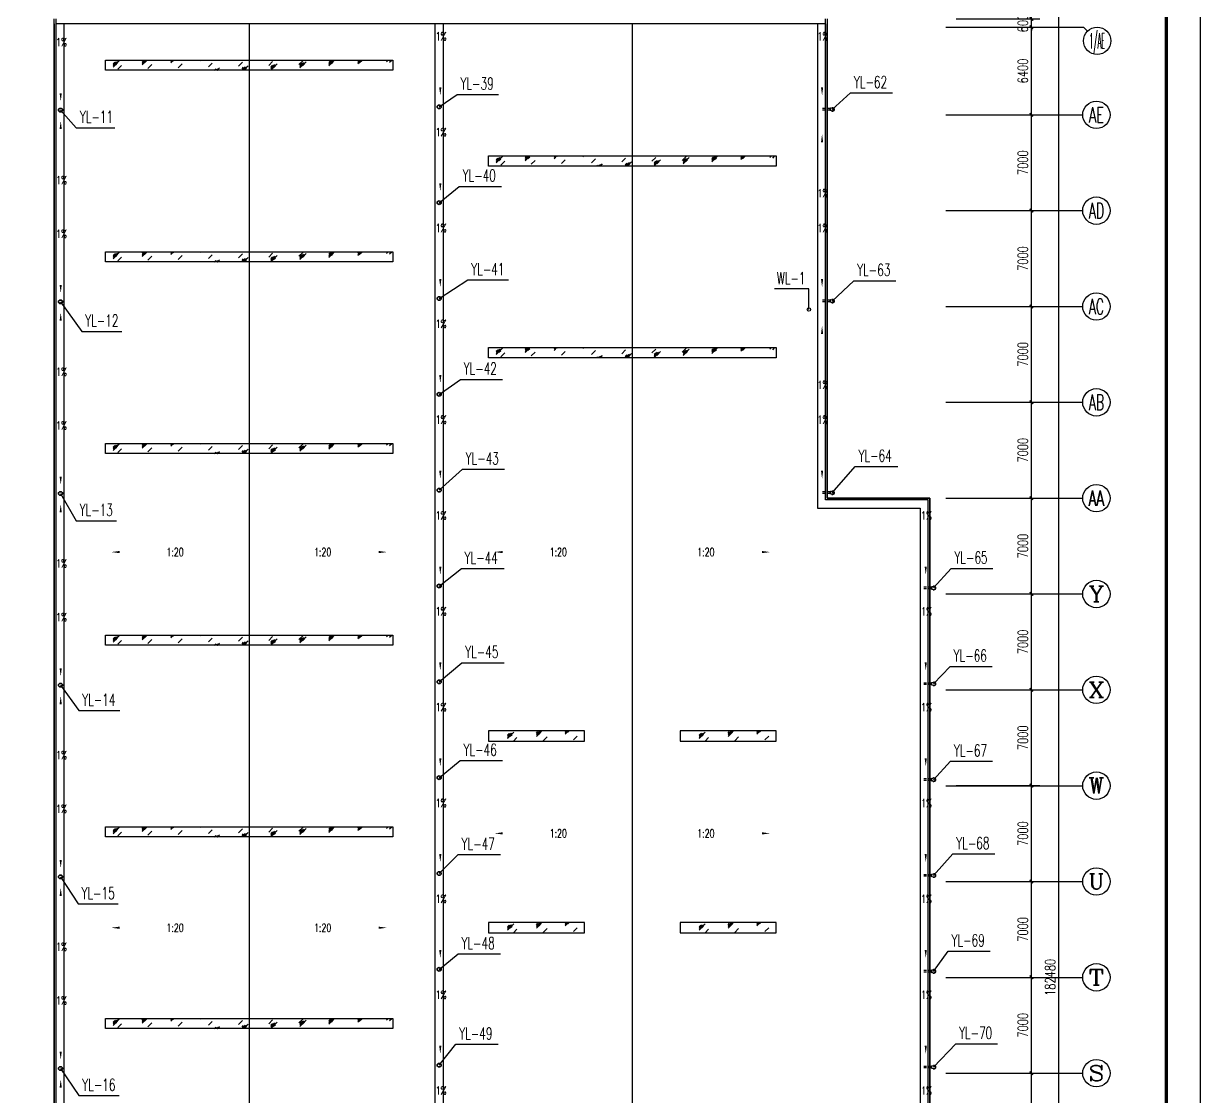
# Model space of a CAD drawing. Extents: x -4407041 to 173436, y -470270 to -29437.
# Drawn here: x 87439 to 173436, y -158066 to -79700 of the extents above; entities that cross this region are included whole.
import ezdxf
from ezdxf.enums import TextEntityAlignment as Align

# ---------------------------------------------------------------- set-up
doc = ezdxf.new("R2010")
doc.units = 0
doc.header["$LTSCALE"] = 1000
doc.header["$MEASUREMENT"] = 0
doc.linetypes.add('DASH', pattern=[0.35, 0.25, -0.1])
for name, color, linetype in [('AXIS', 3, 'Continuous'), ('AXIS_TEXT', 7, 'Continuous'), ('DIM_SYMB', 3, 'Continuous'), ('DIM_污水', 3, 'Continuous'), ('DIM_雨水', 3, 'Continuous'), ('PUB_TITLE', 4, 'Continuous'), ('VPIPE-污水', 2, 'Continuous'), ('VPIPE-雨水', 4, 'Continuous'), ('雨水', 4, 'Continuous')]:
    doc.layers.add(name, color=color, linetype=linetype)
doc.styles.add('_TCH_AXIS', font='COMPLEX', dxfattribs={"bigfont": 'GBCBIG'})
doc.styles.add('_TCH_DIM', font='SIMPLEX', dxfattribs={"bigfont": 'GBCBIG'})
doc.styles.add('_TCH_DIM_T3', font='SIMPLEX', dxfattribs={"width": 0.705882, "bigfont": 'GBCBIG'})
doc.styles.add('_TWT_SERIAL', font='COMPLEX', dxfattribs={"width": 0.8, "height": 3.5, "bigfont": 'HZTXT'})
doc.styles.add('COMPLEX', font='COMPLEX')
doc.dimstyles.new('_TCH_ARCH&&250', dxfattribs={"dimtxt": 743.75, "dimasz": 250, "dimexe": 625, "dimexo": 750, "dimgap": 250, "dimtad": 1, "dimdec": 0, "dimzin": 0, "dimdsep": 46, "dimtxsty": '_TCH_DIM_T3', "dimblk": 'ARCHTICK', "dimcen": 0.09, "dimclrt": 7, "dimazin": 2, "dimtfac": 1, "dimtdec": 0, "dimtix": 1, "dimtmove": 2, "dimatfit": 3, "dimfxl": 0, "dimtolj": 1, "dimtzin": 0, "dimarcsym": 0})

# ---------------------------------------------------------------- blocks, each defined once
blk = doc.blocks.new('_ArchTick')
at = {"color": 0, "linetype": 'ByBlock', "const_width": 0.4}
blk.add_lwpolyline([(-0.5, -0.5), (0.5, 0.5)], dxfattribs=at)
blk = doc.blocks.new('*D134')
at = {"layer": 'AXIS', "color": 0, "lineweight": -2}
for p, q in [((155581, -156366), (161706, -156366)), ((161081, -163366), (161081, -156366)), ((155581, -163366), (161706, -163366))]:
    blk.add_line(p, q, dxfattribs=at)
at = {"layer": 'Defpoints', "color": 0}
for p in [(154831, -156366), (161081, -156366), (154831, -163366)]:
    blk.add_point(p, dxfattribs=at)
at = {"layer": 'AXIS', "color": 0, "lineweight": -2, "xscale": 250, "yscale": 250, "zscale": 250}
for p, rotation in [((161081, -156366), 90), ((161081, -163366), 270)]:
    blk.add_blockref('_ArchTick', p, dxfattribs=dict(at, rotation=rotation))
at = {"layer": 'AXIS', "color": 7, "insert": (160459, -159866), "char_height": 743.8, "attachment_point": 5, "rotation": 90, "style": '_TCH_DIM_T3'}
blk.add_mtext('\\A1;7000', dxfattribs=at)
blk = doc.blocks.new('*D135')
at = {"layer": 'AXIS', "color": 0, "lineweight": -2}
for p, q in [((155581, -149366), (161706, -149366)), ((161081, -156366), (161081, -149366)), ((155581, -156366), (161706, -156366))]:
    blk.add_line(p, q, dxfattribs=at)
at = {"layer": 'Defpoints', "color": 0}
for p in [(154831, -149366), (161081, -149366), (154831, -156366)]:
    blk.add_point(p, dxfattribs=at)
at = {"layer": 'AXIS', "color": 0, "lineweight": -2, "xscale": 250, "yscale": 250, "zscale": 250}
for p, rotation in [((161081, -149366), 90), ((161081, -156366), 270)]:
    blk.add_blockref('_ArchTick', p, dxfattribs=dict(at, rotation=rotation))
at = {"layer": 'AXIS', "color": 7, "insert": (160459, -152866), "char_height": 743.8, "attachment_point": 5, "rotation": 90, "style": '_TCH_DIM_T3'}
blk.add_mtext('\\A1;7000', dxfattribs=at)
blk = doc.blocks.new('*D136')
at = {"layer": 'AXIS', "color": 0, "lineweight": -2}
for p, q in [((155581, -142366), (161706, -142366)), ((161081, -149366), (161081, -142366)), ((155581, -149366), (161706, -149366))]:
    blk.add_line(p, q, dxfattribs=at)
at = {"layer": 'Defpoints', "color": 0}
for p in [(154831, -142366), (161081, -142366), (154831, -149366)]:
    blk.add_point(p, dxfattribs=at)
at = {"layer": 'AXIS', "color": 0, "lineweight": -2, "xscale": 250, "yscale": 250, "zscale": 250}
for p, rotation in [((161081, -142366), 90), ((161081, -149366), 270)]:
    blk.add_blockref('_ArchTick', p, dxfattribs=dict(at, rotation=rotation))
at = {"layer": 'AXIS', "color": 7, "insert": (160459, -145866), "char_height": 743.8, "attachment_point": 5, "rotation": 90, "style": '_TCH_DIM_T3'}
blk.add_mtext('\\A1;7000', dxfattribs=at)
blk = doc.blocks.new('*D137')
at = {"layer": 'AXIS', "color": 0, "lineweight": -2}
for p, q in [((155581, -135366), (161706, -135366)), ((161081, -142366), (161081, -135366)), ((155581, -142366), (161706, -142366))]:
    blk.add_line(p, q, dxfattribs=at)
at = {"layer": 'Defpoints', "color": 0}
for p in [(154831, -135366), (161081, -135366), (154831, -142366)]:
    blk.add_point(p, dxfattribs=at)
at = {"layer": 'AXIS', "color": 0, "lineweight": -2, "xscale": 250, "yscale": 250, "zscale": 250}
for p, rotation in [((161081, -135366), 90), ((161081, -142366), 270)]:
    blk.add_blockref('_ArchTick', p, dxfattribs=dict(at, rotation=rotation))
at = {"layer": 'AXIS', "color": 7, "insert": (160459, -138866), "char_height": 743.8, "attachment_point": 5, "rotation": 90, "style": '_TCH_DIM_T3'}
blk.add_mtext('\\A1;7000', dxfattribs=at)
blk = doc.blocks.new('*D138')
at = {"layer": 'AXIS', "color": 0, "lineweight": -2}
for p, q in [((155581, -128366), (161706, -128366)), ((161081, -135366), (161081, -128366)), ((155581, -135366), (161706, -135366))]:
    blk.add_line(p, q, dxfattribs=at)
at = {"layer": 'Defpoints', "color": 0}
for p in [(154831, -128366), (161081, -128366), (154831, -135366)]:
    blk.add_point(p, dxfattribs=at)
at = {"layer": 'AXIS', "color": 0, "lineweight": -2, "xscale": 250, "yscale": 250, "zscale": 250}
for p, rotation in [((161081, -128366), 90), ((161081, -135366), 270)]:
    blk.add_blockref('_ArchTick', p, dxfattribs=dict(at, rotation=rotation))
at = {"layer": 'AXIS', "color": 7, "insert": (160459, -131866), "char_height": 743.8, "attachment_point": 5, "rotation": 90, "style": '_TCH_DIM_T3'}
blk.add_mtext('\\A1;7000', dxfattribs=at)
blk = doc.blocks.new('*D139')
at = {"layer": 'AXIS', "color": 0, "lineweight": -2}
for p, q in [((155581, -121366), (161706, -121366)), ((161081, -128366), (161081, -121366)), ((155581, -128366), (161706, -128366))]:
    blk.add_line(p, q, dxfattribs=at)
at = {"layer": 'Defpoints', "color": 0}
for p in [(154831, -121366), (161081, -121366), (154831, -128366)]:
    blk.add_point(p, dxfattribs=at)
at = {"layer": 'AXIS', "color": 0, "lineweight": -2, "xscale": 250, "yscale": 250, "zscale": 250}
for p, rotation in [((161081, -121366), 90), ((161081, -128366), 270)]:
    blk.add_blockref('_ArchTick', p, dxfattribs=dict(at, rotation=rotation))
at = {"layer": 'AXIS', "color": 7, "insert": (160459, -124866), "char_height": 743.8, "attachment_point": 5, "rotation": 90, "style": '_TCH_DIM_T3'}
blk.add_mtext('\\A1;7000', dxfattribs=at)
blk = doc.blocks.new('*D140')
at = {"layer": 'AXIS', "color": 0, "lineweight": -2}
for p, q in [((155581, -114366), (161706, -114366)), ((161081, -121366), (161081, -114366)), ((155581, -121366), (161706, -121366))]:
    blk.add_line(p, q, dxfattribs=at)
at = {"layer": 'Defpoints', "color": 0}
for p in [(154831, -114366), (161081, -114366), (154831, -121366)]:
    blk.add_point(p, dxfattribs=at)
at = {"layer": 'AXIS', "color": 0, "lineweight": -2, "xscale": 250, "yscale": 250, "zscale": 250}
for p, rotation in [((161081, -114366), 90), ((161081, -121366), 270)]:
    blk.add_blockref('_ArchTick', p, dxfattribs=dict(at, rotation=rotation))
at = {"layer": 'AXIS', "color": 7, "insert": (160459, -117866), "char_height": 743.8, "attachment_point": 5, "rotation": 90, "style": '_TCH_DIM_T3'}
blk.add_mtext('\\A1;7000', dxfattribs=at)
blk = doc.blocks.new('*D141')
at = {"layer": 'AXIS', "color": 0, "lineweight": -2}
for p, q in [((155581, -107366), (161706, -107366)), ((161081, -114366), (161081, -107366)), ((155581, -114366), (161706, -114366))]:
    blk.add_line(p, q, dxfattribs=at)
at = {"layer": 'Defpoints', "color": 0}
for p in [(154831, -107366), (161081, -107366), (154831, -114366)]:
    blk.add_point(p, dxfattribs=at)
at = {"layer": 'AXIS', "color": 0, "lineweight": -2, "xscale": 250, "yscale": 250, "zscale": 250}
for p, rotation in [((161081, -107366), 90), ((161081, -114366), 270)]:
    blk.add_blockref('_ArchTick', p, dxfattribs=dict(at, rotation=rotation))
at = {"layer": 'AXIS', "color": 7, "insert": (160459, -110866), "char_height": 743.8, "attachment_point": 5, "rotation": 90, "style": '_TCH_DIM_T3'}
blk.add_mtext('\\A1;7000', dxfattribs=at)
blk = doc.blocks.new('*D142')
at = {"layer": 'AXIS', "color": 0, "lineweight": -2}
for p, q in [((155581, -100366), (161706, -100366)), ((161081, -107366), (161081, -100366)), ((155581, -107366), (161706, -107366))]:
    blk.add_line(p, q, dxfattribs=at)
at = {"layer": 'Defpoints', "color": 0}
for p in [(154831, -100366), (161081, -100366), (154831, -107366)]:
    blk.add_point(p, dxfattribs=at)
at = {"layer": 'AXIS', "color": 0, "lineweight": -2, "xscale": 250, "yscale": 250, "zscale": 250}
for p, rotation in [((161081, -100366), 90), ((161081, -107366), 270)]:
    blk.add_blockref('_ArchTick', p, dxfattribs=dict(at, rotation=rotation))
at = {"layer": 'AXIS', "color": 7, "insert": (160459, -103866), "char_height": 743.8, "attachment_point": 5, "rotation": 90, "style": '_TCH_DIM_T3'}
blk.add_mtext('\\A1;7000', dxfattribs=at)
blk = doc.blocks.new('*D143')
at = {"layer": 'AXIS', "color": 0, "lineweight": -2}
for p, q in [((155581, -93366), (161706, -93366)), ((161081, -100366), (161081, -93366)), ((155581, -100366), (161706, -100366))]:
    blk.add_line(p, q, dxfattribs=at)
at = {"layer": 'Defpoints', "color": 0}
for p in [(154831, -93366), (161081, -93366), (154831, -100366)]:
    blk.add_point(p, dxfattribs=at)
at = {"layer": 'AXIS', "color": 0, "lineweight": -2, "xscale": 250, "yscale": 250, "zscale": 250}
for p, rotation in [((161081, -93366), 90), ((161081, -100366), 270)]:
    blk.add_blockref('_ArchTick', p, dxfattribs=dict(at, rotation=rotation))
at = {"layer": 'AXIS', "color": 7, "insert": (160459, -96866), "char_height": 743.8, "attachment_point": 5, "rotation": 90, "style": '_TCH_DIM_T3'}
blk.add_mtext('\\A1;7000', dxfattribs=at)
blk = doc.blocks.new('*D144')
at = {"layer": 'AXIS', "color": 0, "lineweight": -2}
for p, q in [((155581, -86366), (161706, -86366)), ((161081, -93366), (161081, -86366)), ((155581, -93366), (161706, -93366))]:
    blk.add_line(p, q, dxfattribs=at)
at = {"layer": 'Defpoints', "color": 0}
for p in [(154831, -86366), (161081, -86366), (154831, -93366)]:
    blk.add_point(p, dxfattribs=at)
at = {"layer": 'AXIS', "color": 0, "lineweight": -2, "xscale": 250, "yscale": 250, "zscale": 250}
for p, rotation in [((161081, -86366), 90), ((161081, -93366), 270)]:
    blk.add_blockref('_ArchTick', p, dxfattribs=dict(at, rotation=rotation))
at = {"layer": 'AXIS', "color": 7, "insert": (160459, -89866), "char_height": 743.8, "attachment_point": 5, "rotation": 90, "style": '_TCH_DIM_T3'}
blk.add_mtext('\\A1;7000', dxfattribs=at)
blk = doc.blocks.new('*D145')
at = {"layer": 'AXIS', "color": 0, "lineweight": -2}
for p, q in [((155581, -79966), (161706, -79966)), ((161081, -86366), (161081, -79966)), ((155581, -86366), (161706, -86366))]:
    blk.add_line(p, q, dxfattribs=at)
at = {"layer": 'Defpoints', "color": 0}
for p in [(154831, -79966), (161081, -79966), (154831, -86366)]:
    blk.add_point(p, dxfattribs=at)
at = {"layer": 'AXIS', "color": 0, "lineweight": -2, "xscale": 250, "yscale": 250, "zscale": 250}
for p, rotation in [((161081, -79966), 90), ((161081, -86366), 270)]:
    blk.add_blockref('_ArchTick', p, dxfattribs=dict(at, rotation=rotation))
at = {"layer": 'AXIS', "color": 7, "insert": (160459, -83166), "char_height": 743.8, "attachment_point": 5, "rotation": 90, "style": '_TCH_DIM_T3'}
blk.add_mtext('\\A1;6400', dxfattribs=at)
blk = doc.blocks.new('*D146')
at = {"layer": 'AXIS', "color": 0, "lineweight": -2}
for p, q in [((161081, -79366), (161081, -79116)), ((155581, -79366), (161706, -79366)), ((155581, -79966), (161706, -79966)), ((161081, -79966), (161081, -79366)), ((161081, -79966), (161081, -80216))]:
    blk.add_line(p, q, dxfattribs=at)
at = {"layer": 'Defpoints', "color": 0}
for p in [(154831, -79366), (154831, -79966), (161081, -79366)]:
    blk.add_point(p, dxfattribs=at)
at = {"layer": 'AXIS', "color": 0, "lineweight": -2, "xscale": 250, "yscale": 250, "zscale": 250}
for p, rotation in [((161081, -79366), 270), ((161081, -79966), 90)]:
    blk.add_blockref('_ArchTick', p, dxfattribs=dict(at, rotation=rotation))
at = {"layer": 'AXIS', "color": 7, "insert": (160459, -79666), "char_height": 743.8, "attachment_point": 5, "rotation": 90, "style": '_TCH_DIM_T3'}
blk.add_mtext('\\A1;600', dxfattribs=at)
blk = doc.blocks.new('*D151')
at = {"layer": 'AXIS', "color": 0, "lineweight": -2}
for p, q in [((155581, -58126), (163706, -58126)), ((163081, -240606), (163081, -58126)), ((155581, -240606), (163706, -240606))]:
    blk.add_line(p, q, dxfattribs=at)
at = {"layer": 'Defpoints', "color": 0}
for p in [(154831, -58126), (163081, -58126), (154831, -240606)]:
    blk.add_point(p, dxfattribs=at)
at = {"layer": 'AXIS', "color": 0, "lineweight": -2, "xscale": 250, "yscale": 250, "zscale": 250}
for p, rotation in [((163081, -58126), 90), ((163081, -240606), 270)]:
    blk.add_blockref('_ArchTick', p, dxfattribs=dict(at, rotation=rotation))
at = {"layer": 'AXIS', "color": 7, "insert": (162459, -149366), "char_height": 743.8, "attachment_point": 5, "rotation": 90, "style": '_TCH_DIM_T3'}
blk.add_mtext('\\A1;182480', dxfattribs=at)
blk = doc.blocks.new('_AXISO')
blk.add_circle((0, 0), 0.5)
at = {"layer": 'AXIS_TEXT', "style": 'COMPLEX', "width": 1.041667}
blk.add_attdef('A', text='', height=0.56, dxfattribs=at).set_placement((-0.25, -0.28), (0.25, -0.28), align=Align.FIT)

msp = doc.modelspace()

# ---------------------------------------------------------------- hatches: boundary and pattern name
h = msp.add_hatch()
h.set_pattern_fill('玻璃1', color=4, scale=200, style=0)
h.set_pattern_definition([(45, (31437, 391570.3), (-979.767, 979.767), [448, -1152]), (45, (31629, 391650.3), (-979.767, 979.767), [192, -1408]), (45, (31437, 391650.3), (-979.767, 979.767), [320, -1280]), (45, (31533, 391570.3), (1074.8023, -1074.8023), [400, -1200]), (45, (31437, 391490.3), (-979.767, 979.767), [640, -960]), (45, (31437, 391730.3), (-979.767, 979.767), [160, -1440])])
h.paths.add_polyline_path([(110923.8, -82366.2), (103923.8, -82366.2), (103923.8, -83106.2), (110923.8, -83106.2)])
h.paths.add_polyline_path([(103923.8, -82366.2), (96923.8, -82366.2), (96923.8, -83106.2), (103923.8, -83106.2)])
h.paths.add_polyline_path([(96923.8, -82366.2), (93423.8, -82366.2), (93423.8, -83106.2), (96923.8, -83106.2)])
h.paths.add_polyline_path([(114423.8, -82366.2), (110923.8, -82366.2), (110923.8, -83106.2), (114423.8, -83106.2)])
h = msp.add_hatch()
h.set_pattern_fill('玻璃1', color=4, scale=200, style=0)
h.set_pattern_definition([(45, (59437, 384570.3), (-979.767, 979.767), [448, -1152]), (45, (59629, 384650.3), (-979.767, 979.767), [192, -1408]), (45, (59437, 384650.3), (-979.767, 979.767), [320, -1280]), (45, (59533, 384570.3), (1074.8023, -1074.8023), [400, -1200]), (45, (59437, 384490.3), (-979.767, 979.767), [640, -960]), (45, (59437, 384730.3), (-979.767, 979.767), [160, -1440])])
h.paths.add_polyline_path([(138923.8, -89366.2), (131923.8, -89366.2), (131923.8, -90106.2), (138923.8, -90106.2)])
h.paths.add_polyline_path([(131923.8, -89366.2), (124923.8, -89366.2), (124923.8, -90106.2), (131923.8, -90106.2)])
h.paths.add_polyline_path([(124923.8, -89366.2), (121423.8, -89366.2), (121423.8, -90106.2), (124923.8, -90106.2)])
h.paths.add_polyline_path([(142423.8, -89366.2), (138923.8, -89366.2), (138923.8, -90106.2), (142423.8, -90106.2)])
h = msp.add_hatch()
h.set_pattern_fill('玻璃1', color=4, scale=200, style=0)
h.set_pattern_definition([(45, (31437, 377570.3), (-979.767, 979.767), [448, -1152]), (45, (31629, 377650.3), (-979.767, 979.767), [192, -1408]), (45, (31437, 377650.3), (-979.767, 979.767), [320, -1280]), (45, (31533, 377570.3), (1074.8023, -1074.8023), [400, -1200]), (45, (31437, 377490.3), (-979.767, 979.767), [640, -960]), (45, (31437, 377730.3), (-979.767, 979.767), [160, -1440])])
h.paths.add_polyline_path([(110923.8, -96366.2), (103923.8, -96366.2), (103923.8, -97106.2), (110923.8, -97106.2)])
h.paths.add_polyline_path([(103923.8, -96366.2), (96923.8, -96366.2), (96923.8, -97106.2), (103923.8, -97106.2)])
h.paths.add_polyline_path([(96923.8, -96366.2), (93423.8, -96366.2), (93423.8, -97106.2), (96923.8, -97106.2)])
h.paths.add_polyline_path([(114423.8, -96366.2), (110923.8, -96366.2), (110923.8, -97106.2), (114423.8, -97106.2)])
h = msp.add_hatch()
h.set_pattern_fill('玻璃1', color=4, scale=200, style=0)
h.set_pattern_definition([(45, (59437, 370570.3), (-979.767, 979.767), [448, -1152]), (45, (59629, 370650.3), (-979.767, 979.767), [192, -1408]), (45, (59437, 370650.3), (-979.767, 979.767), [320, -1280]), (45, (59533, 370570.3), (1074.8023, -1074.8023), [400, -1200]), (45, (59437, 370490.3), (-979.767, 979.767), [640, -960]), (45, (59437, 370730.3), (-979.767, 979.767), [160, -1440])])
h.paths.add_polyline_path([(138923.8, -103366.2), (131923.8, -103366.2), (131923.8, -104106.2), (138923.8, -104106.2)])
h.paths.add_polyline_path([(131923.8, -103366.2), (124923.8, -103366.2), (124923.8, -104106.2), (131923.8, -104106.2)])
h.paths.add_polyline_path([(124923.8, -103366.2), (121423.8, -103366.2), (121423.8, -104106.2), (124923.8, -104106.2)])
h.paths.add_polyline_path([(142423.8, -103366.2), (138923.8, -103366.2), (138923.8, -104106.2), (142423.8, -104106.2)])
h = msp.add_hatch()
h.set_pattern_fill('玻璃1', color=4, scale=200, style=0)
h.set_pattern_definition([(45, (31437, 363570.3), (-979.767, 979.767), [448, -1152]), (45, (31629, 363650.3), (-979.767, 979.767), [192, -1408]), (45, (31437, 363650.3), (-979.767, 979.767), [320, -1280]), (45, (31533, 363570.3), (1074.8023, -1074.8023), [400, -1200]), (45, (31437, 363490.3), (-979.767, 979.767), [640, -960]), (45, (31437, 363730.3), (-979.767, 979.767), [160, -1440])])
h.paths.add_polyline_path([(110923.8, -110366.2), (103923.8, -110366.2), (103923.8, -111106.2), (110923.8, -111106.2)])
h.paths.add_polyline_path([(103923.8, -110366.2), (96923.8, -110366.2), (96923.8, -111106.2), (103923.8, -111106.2)])
h.paths.add_polyline_path([(96923.8, -110366.2), (93423.8, -110366.2), (93423.8, -111106.2), (96923.8, -111106.2)])
h.paths.add_polyline_path([(114423.8, -110366.2), (110923.8, -110366.2), (110923.8, -111106.2), (114423.8, -111106.2)])
h = msp.add_hatch()
h.set_pattern_fill('玻璃1', color=4, scale=200, style=0)
h.set_pattern_definition([(45, (31437, 349570.3), (-979.767, 979.767), [448, -1152]), (45, (31629, 349650.3), (-979.767, 979.767), [192, -1408]), (45, (31437, 349650.3), (-979.767, 979.767), [320, -1280]), (45, (31533, 349570.3), (1074.8023, -1074.8023), [400, -1200]), (45, (31437, 349490.3), (-979.767, 979.767), [640, -960]), (45, (31437, 349730.3), (-979.767, 979.767), [160, -1440])])
h.paths.add_polyline_path([(110923.8, -124366.2), (103923.8, -124366.2), (103923.8, -125106.2), (110923.8, -125106.2)])
h.paths.add_polyline_path([(103923.8, -124366.2), (96923.8, -124366.2), (96923.8, -125106.2), (103923.8, -125106.2)])
h.paths.add_polyline_path([(96923.8, -124366.2), (93423.8, -124366.2), (93423.8, -125106.2), (96923.8, -125106.2)])
h.paths.add_polyline_path([(114423.8, -124366.2), (110923.8, -124366.2), (110923.8, -125106.2), (114423.8, -125106.2)])
h = msp.add_hatch()
h.set_pattern_fill('玻璃1', color=4, scale=200, style=0)
h.set_pattern_definition([(45, (73891.2, 313053.5), (-979.767, 979.767), [448, -1152]), (45, (74083.2, 313133.5), (-979.767, 979.767), [192, -1408]), (45, (73891.2, 313133.5), (-979.767, 979.767), [320, -1280]), (45, (73987.2, 313053.5), (1074.8023, -1074.8023), [400, -1200]), (45, (73891.2, 312973.5), (-979.767, 979.767), [640, -960]), (45, (73891.2, 313213.5), (-979.767, 979.767), [160, -1440])])
h.paths.add_polyline_path([(128423.8, -131366.2), (125378.1, -131366.2), (125378.1, -132106.2), (128423.8, -132106.2)])
h.paths.add_polyline_path([(125378.1, -131366.2), (121423.8, -131366.2), (121423.8, -132106.2), (125378.1, -132106.2)])
h = msp.add_hatch()
h.set_pattern_fill('玻璃1', color=4, scale=200, style=0)
h.set_pattern_definition([(45, (87891.2, 313053.5), (-979.767, 979.767), [448, -1152]), (45, (88083.2, 313133.5), (-979.767, 979.767), [192, -1408]), (45, (87891.2, 313133.5), (-979.767, 979.767), [320, -1280]), (45, (87987.2, 313053.5), (1074.8023, -1074.8023), [400, -1200]), (45, (87891.2, 312973.5), (-979.767, 979.767), [640, -960]), (45, (87891.2, 313213.5), (-979.767, 979.767), [160, -1440])])
h.paths.add_polyline_path([(142423.8, -131366.2), (139378.1, -131366.2), (139378.1, -132106.2), (142423.8, -132106.2)])
h.paths.add_polyline_path([(139378.1, -131366.2), (135423.8, -131366.2), (135423.8, -132106.2), (139378.1, -132106.2)])
h = msp.add_hatch()
h.set_pattern_fill('玻璃1', color=4, scale=200, style=0)
h.set_pattern_definition([(45, (31437, 335570.3), (-979.767, 979.767), [448, -1152]), (45, (31629, 335650.3), (-979.767, 979.767), [192, -1408]), (45, (31437, 335650.3), (-979.767, 979.767), [320, -1280]), (45, (31533, 335570.3), (1074.8023, -1074.8023), [400, -1200]), (45, (31437, 335490.3), (-979.767, 979.767), [640, -960]), (45, (31437, 335730.3), (-979.767, 979.767), [160, -1440])])
h.paths.add_polyline_path([(110923.8, -138366.2), (103923.8, -138366.2), (103923.8, -139106.2), (110923.8, -139106.2)])
h.paths.add_polyline_path([(103923.8, -138366.2), (96923.8, -138366.2), (96923.8, -139106.2), (103923.8, -139106.2)])
h.paths.add_polyline_path([(96923.8, -138366.2), (93423.8, -138366.2), (93423.8, -139106.2), (96923.8, -139106.2)])
h.paths.add_polyline_path([(114423.8, -138366.2), (110923.8, -138366.2), (110923.8, -139106.2), (114423.8, -139106.2)])
h = msp.add_hatch()
h.set_pattern_fill('玻璃1', color=4, scale=200, style=0)
h.set_pattern_definition([(45, (73891.2, 299053.5), (-979.767, 979.767), [448, -1152]), (45, (74083.2, 299133.5), (-979.767, 979.767), [192, -1408]), (45, (73891.2, 299133.5), (-979.767, 979.767), [320, -1280]), (45, (73987.2, 299053.5), (1074.8023, -1074.8023), [400, -1200]), (45, (73891.2, 298973.5), (-979.767, 979.767), [640, -960]), (45, (73891.2, 299213.5), (-979.767, 979.767), [160, -1440])])
h.paths.add_polyline_path([(128423.8, -145366.2), (125378.1, -145366.2), (125378.1, -146106.2), (128423.8, -146106.2)])
h.paths.add_polyline_path([(125378.1, -145366.2), (121423.8, -145366.2), (121423.8, -146106.2), (125378.1, -146106.2)])
h = msp.add_hatch()
h.set_pattern_fill('玻璃1', color=4, scale=200, style=0)
h.set_pattern_definition([(45, (87891.2, 299053.5), (-979.767, 979.767), [448, -1152]), (45, (88083.2, 299133.5), (-979.767, 979.767), [192, -1408]), (45, (87891.2, 299133.5), (-979.767, 979.767), [320, -1280]), (45, (87987.2, 299053.5), (1074.8023, -1074.8023), [400, -1200]), (45, (87891.2, 298973.5), (-979.767, 979.767), [640, -960]), (45, (87891.2, 299213.5), (-979.767, 979.767), [160, -1440])])
h.paths.add_polyline_path([(142423.8, -145366.2), (139378.1, -145366.2), (139378.1, -146106.2), (142423.8, -146106.2)])
h.paths.add_polyline_path([(139378.1, -145366.2), (135423.8, -145366.2), (135423.8, -146106.2), (139378.1, -146106.2)])
h = msp.add_hatch()
h.set_pattern_fill('玻璃1', color=4, scale=200, style=0)
h.set_pattern_definition([(45, (31437, 321570.3), (-979.767, 979.767), [448, -1152]), (45, (31629, 321650.3), (-979.767, 979.767), [192, -1408]), (45, (31437, 321650.3), (-979.767, 979.767), [320, -1280]), (45, (31533, 321570.3), (1074.8023, -1074.8023), [400, -1200]), (45, (31437, 321490.3), (-979.767, 979.767), [640, -960]), (45, (31437, 321730.3), (-979.767, 979.767), [160, -1440])])
h.paths.add_polyline_path([(110923.8, -152366.2), (103923.8, -152366.2), (103923.8, -153106.2), (110923.8, -153106.2)])
h.paths.add_polyline_path([(103923.8, -152366.2), (96923.8, -152366.2), (96923.8, -153106.2), (103923.8, -153106.2)])
h.paths.add_polyline_path([(96923.8, -152366.2), (93423.8, -152366.2), (93423.8, -153106.2), (96923.8, -153106.2)])
h.paths.add_polyline_path([(114423.8, -152366.2), (110923.8, -152366.2), (110923.8, -153106.2), (114423.8, -153106.2)])

# ---------------------------------------------------------------- linework, layer by layer
for p, q in [((146040.5, -79716.2), (89800.5, -79716.2)), ((90403.8, -240486.2), (90403.8, -79716.2)), ((103923.8, -79716.2), (103923.8, -240486.2)), ((117503.8, -79716.2), (117503.8, -240366.2)), ((118103.8, -79716.2), (118103.8, -238366.2)), ((131923.8, -219486.2), (131923.8, -79716.2))]:
    msp.add_line(p, q)
for points in [[(146163.8, -79366.2), (146163.8, -114366.2), (153663.8, -114366.2), (153663.8, -170606.2), (146163.8, -170606.2), (146163.8, -191606.2), (139163.8, -191606.2), (139163.8, -219606.2), (129163.8, -219606.2), (129163.8, -224606.2), (123163.8, -224606.2), (123163.8, -238606.2), (118163.8, -238606.2), (118163.8, -240606.2), (47683.8, -240606.2), (47683.8, -163366.2), (89683.8, -163366.2), (89683.8, -79366.2)], [(89683.8, -79716.2), (89683.8, -163366.2), (47683.8, -163366.2), (47683.8, -240606.2), (118163.8, -240606.2), (118163.8, -238606.2), (123163.8, -238606.2), (123163.8, -224606.2), (129163.8, -224606.2), (129163.8, -219606.2), (139163.8, -219606.2)], [(89803.8, -79366.2), (89803.8, -163486.2), (47803.8, -163486.2), (47803.8, -240486.2), (118043.8, -240486.2), (118043.8, -238486.2), (123043.8, -238486.2), (123043.8, -224486.2), (129043.8, -224486.2), (129043.8, -219486.2), (139163.8, -219486.2)], [(145443.8, -79716.2), (145443.8, -115086.2), (152943.8, -115086.2), (152943.8, -169886.2), (145443.8, -169886.2), (145443.8, -191055.3)], [(146043.8, -191486.2), (146043.8, -170486.2), (153543.8, -170486.2), (153543.8, -114486.2), (146043.8, -114486.2), (146043.8, -79366.2)], [(146163.8, -191606.2), (146163.8, -170606.2), (153663.8, -170606.2), (153663.8, -114366.2), (146163.8, -114366.2), (146163.8, -79716.2)]]:
    msp.add_lwpolyline(points)
at = {"color": 4}
for points in [[(93423.8, -83106.2), (93423.8, -82366.2), (114423.8, -82366.2), (114423.8, -83106.2), (93423.8, -83106.2)], [(121423.8, -90106.2), (121423.8, -89366.2), (142423.8, -89366.2), (142423.8, -90106.2), (121423.8, -90106.2)], [(93423.8, -97106.2), (93423.8, -96366.2), (114423.8, -96366.2), (114423.8, -97106.2), (93423.8, -97106.2)], [(121423.8, -104106.2), (121423.8, -103366.2), (142423.8, -103366.2), (142423.8, -104106.2), (121423.8, -104106.2)], [(93423.8, -111106.2), (93423.8, -110366.2), (114423.8, -110366.2), (114423.8, -111106.2), (93423.8, -111106.2)], [(93423.8, -125106.2), (93423.8, -124366.2), (114423.8, -124366.2), (114423.8, -125106.2), (93423.8, -125106.2)], [(121423.8, -131366.2), (121423.8, -132106.2), (128423.8, -132106.2), (128423.8, -131366.2), (121423.8, -131366.2)], [(135423.8, -131366.2), (135423.8, -132106.2), (142423.8, -132106.2), (142423.8, -131366.2), (135423.8, -131366.2)], [(93423.8, -139106.2), (93423.8, -138366.2), (114423.8, -138366.2), (114423.8, -139106.2), (93423.8, -139106.2)], [(121423.8, -145366.2), (121423.8, -146106.2), (128423.8, -146106.2), (128423.8, -145366.2), (121423.8, -145366.2)], [(135423.8, -145366.2), (135423.8, -146106.2), (142423.8, -146106.2), (142423.8, -145366.2), (135423.8, -145366.2)], [(93423.8, -153106.2), (93423.8, -152366.2), (114423.8, -152366.2), (114423.8, -153106.2), (93423.8, -153106.2)]]:
    msp.add_lwpolyline(points, dxfattribs=at)
for centre in [(90140.2, -86023), (117810, -85783.8), (117810, -92783.8), (117810, -99783.8), (90140.2, -100023), (117810, -106783.8), (90140.2, -114023), (117810, -113783.8), (117810, -120783.8), (90140.2, -128023), (117810, -127783.8), (117810, -134783.8), (90140.2, -142023), (117810, -141783.8), (117810, -148783.8), (117810, -155783.8), (90140.2, -156023)]:
    msp.add_circle(centre, 150)
at = {"layer": 'AXIS'}
for p, q in [((154830.5, -79966.2), (164892.6, -79966.2)), ((165185.5, -80259.1), (164892.6, -79966.2)), ((154830.5, -86366.2), (164830.5, -86366.2)), ((154830.5, -93366.2), (164830.5, -93366.2)), ((154830.5, -100366.2), (164830.5, -100366.2)), ((154830.5, -107366.2), (164830.5, -107366.2)), ((154830.5, -114366.2), (164830.5, -114366.2)), ((154830.5, -121366.2), (164830.5, -121366.2)), ((154830.5, -128366.2), (164830.5, -128366.2)), ((154830.5, -135366.2), (164830.5, -135366.2)), ((154830.5, -142366.2), (164830.5, -142366.2)), ((154830.5, -149366.2), (164830.5, -149366.2)), ((154830.5, -156366.2), (164830.5, -156366.2))]:
    msp.add_line(p, q, dxfattribs=at)
at = {"layer": 'DIM_SYMB'}
for points in [[(90154.6, -81639.7, 0, 0, 0), (90154.6, -85387.9, 0, 160, 0), (90154.6, -84787.9, 0, 0, 0)], [(117890.7, -81214.7, 0, 0, 0), (117890.7, -84962.8, 0, 160, 0), (117890.7, -84362.8, 0, 0, 0)], [(145787.2, -81214.7, 0, 0, 0), (145787.2, -84962.8, 0, 160, 0), (145787.2, -84362.8, 0, 0, 0)], [(90154.6, -90561.4, 0, 0, 0), (90154.6, -86813.2, 0, 160, 0), (90154.6, -87413.2, 0, 0, 0)], [(145787.2, -91517.8, 0, 0, 0), (145787.2, -87769.6, 0, 160, 0), (145787.2, -88369.6, 0, 0, 0)], [(117890.7, -88214.7, 0, 0, 0), (117890.7, -91962.8, 0, 160, 0), (117890.7, -91362.8, 0, 0, 0)], [(117890.7, -95214.7, 0, 0, 0), (117890.7, -98962.8, 0, 160, 0), (117890.7, -98362.8, 0, 0, 0)], [(145787.2, -95214.7, 0, 0, 0), (145787.2, -98962.8, 0, 160, 0), (145787.2, -98362.8, 0, 0, 0)], [(90154.6, -95639.7, 0, 0, 0), (90154.6, -99387.9, 0, 160, 0), (90154.6, -98787.9, 0, 0, 0)], [(90154.6, -104561.4, 0, 0, 0), (90154.6, -100813.2, 0, 160, 0), (90154.6, -101413.2, 0, 0, 0)], [(117890.7, -102214.7, 0, 0, 0), (117890.7, -105962.8, 0, 160, 0), (117890.7, -105362.8, 0, 0, 0)], [(145787.2, -105517.8, 0, 0, 0), (145787.2, -101769.6, 0, 160, 0), (145787.2, -102369.6, 0, 0, 0)], [(117890.7, -109214.7, 0, 0, 0), (117890.7, -112962.8, 0, 160, 0), (117890.7, -112362.8, 0, 0, 0)], [(145787.2, -109214.7, 0, 0, 0), (145787.2, -112962.8, 0, 160, 0), (145787.2, -112362.8, 0, 0, 0)], [(90154.6, -109639.7, 0, 0, 0), (90154.6, -113387.9, 0, 160, 0), (90154.6, -112787.9, 0, 0, 0)], [(90154.6, -118561.4, 0, 0, 0), (90154.6, -114813.2, 0, 160, 0), (90154.6, -115413.2, 0, 0, 0)], [(117890.7, -116214.7, 0, 0, 0), (117890.7, -119962.8, 0, 160, 0), (117890.7, -119362.8, 0, 0, 0)], [(153362.5, -116214.7, 0, 0, 0), (153362.5, -119962.8, 0, 160, 0), (153362.5, -119362.8, 0, 0, 0)], [(97601.2, -118303, 0, 0, 0), (93853, -118303, 0, 160, 0), (94453, -118303, 0, 0, 0)], [(110246.5, -118303, 0, 0, 0), (113994.7, -118303, 0, 160, 0), (113394.7, -118303, 0, 0, 0)], [(125601.2, -118303, 0, 0, 0), (121853, -118303, 0, 160, 0), (122453, -118303, 0, 0, 0)], [(138246.5, -118303, 0, 0, 0), (141994.7, -118303, 0, 160, 0), (141394.7, -118303, 0, 0, 0)], [(90154.6, -123639.7, 0, 0, 0), (90154.6, -127387.9, 0, 160, 0), (90154.6, -126787.9, 0, 0, 0)], [(117890.7, -123214.7, 0, 0, 0), (117890.7, -126962.8, 0, 160, 0), (117890.7, -126362.8, 0, 0, 0)], [(153362.5, -123214.7, 0, 0, 0), (153362.5, -126962.8, 0, 160, 0), (153362.5, -126362.8, 0, 0, 0)], [(90154.6, -132561.4, 0, 0, 0), (90154.6, -128813.2, 0, 160, 0), (90154.6, -129413.2, 0, 0, 0)], [(117890.7, -130214.7, 0, 0, 0), (117890.7, -133962.8, 0, 160, 0), (117890.7, -133362.8, 0, 0, 0)], [(153362.5, -130214.7, 0, 0, 0), (153362.5, -133962.8, 0, 160, 0), (153362.5, -133362.8, 0, 0, 0)], [(90154.6, -137639.7, 0, 0, 0), (90154.6, -141387.9, 0, 160, 0), (90154.6, -140787.9, 0, 0, 0)], [(117890.7, -137214.7, 0, 0, 0), (117890.7, -140962.8, 0, 160, 0), (117890.7, -140362.8, 0, 0, 0)], [(153362.5, -137214.7, 0, 0, 0), (153362.5, -140962.8, 0, 160, 0), (153362.5, -140362.8, 0, 0, 0)], [(125601.2, -138851.2, 0, 0, 0), (121853, -138851.2, 0, 160, 0), (122453, -138851.2, 0, 0, 0)], [(138246.5, -138851.2, 0, 0, 0), (141994.7, -138851.2, 0, 160, 0), (141394.7, -138851.2, 0, 0, 0)], [(90154.6, -146561.4, 0, 0, 0), (90154.6, -142813.2, 0, 160, 0), (90154.6, -143413.2, 0, 0, 0)], [(117890.7, -144214.7, 0, 0, 0), (117890.7, -147962.8, 0, 160, 0), (117890.7, -147362.8, 0, 0, 0)], [(153362.5, -144214.7, 0, 0, 0), (153362.5, -147962.8, 0, 160, 0), (153362.5, -147362.8, 0, 0, 0)], [(97601.2, -145743.5, 0, 0, 0), (93853, -145743.5, 0, 160, 0), (94453, -145743.5, 0, 0, 0)], [(110246.5, -145743.5, 0, 0, 0), (113994.7, -145743.5, 0, 160, 0), (113394.7, -145743.5, 0, 0, 0)], [(117890.7, -151214.7, 0, 0, 0), (117890.7, -154962.8, 0, 160, 0), (117890.7, -154362.8, 0, 0, 0)], [(153362.5, -151214.7, 0, 0, 0), (153362.5, -154962.8, 0, 160, 0), (153362.5, -154362.8, 0, 0, 0)], [(90154.6, -151639.7, 0, 0, 0), (90154.6, -155387.9, 0, 160, 0), (90154.6, -154787.9, 0, 0, 0)], [(90154.6, -160561.4, 0, 0, 0), (90154.6, -156813.2, 0, 160, 0), (90154.6, -157413.2, 0, 0, 0)]]:
    msp.add_lwpolyline(points, format="xyseb", dxfattribs=at)
at = {"layer": 'DIM_污水'}
for p, q in [((144828.5, -99084.5), (142311.3, -99084.5)), ((144828.5, -100585.5), (144828.5, -99084.5))]:
    msp.add_line(p, q, dxfattribs=at)
at = {"layer": 'DIM_雨水'}
for p, q in [((117810, -85783.8), (119117.5, -84873.5)), ((119117.5, -84873.5), (122153.6, -84873.5)), ((146516.6, -85974), (147872, -84763)), ((147872, -84763), (150933.4, -84763)), ((90140.2, -86023), (91294, -87309)), ((91294, -87309), (94104.4, -87309)), ((117810, -92783.8), (119281.5, -91590.5)), ((119281.5, -91590.5), (122368.3, -91590.5)), ((117810, -99783.8), (119903.5, -98427)), ((119903.5, -98427), (122863.9, -98427)), ((146516.6, -99974), (148104.5, -98483)), ((148104.5, -98483), (151165.9, -98483)), ((90140.2, -100023), (91692, -102187.5)), ((91692, -102187.5), (94627.2, -102187.5)), ((117810, -106783.8), (119356, -105692.5)), ((119356, -105692.5), (122442.8, -105692.5)), ((117810, -113783.8), (119502, -112247)), ((119502, -112247), (122588.8, -112247)), ((146516.6, -113974), (148210.5, -112053)), ((148210.5, -112053), (151322.7, -112053)), ((90140.2, -114023), (91287.5, -116016)), ((91287.5, -116016), (94222.7, -116016)), ((117810, -120783.8), (119428.5, -119501)), ((119428.5, -119501), (122566.2, -119501)), ((153929.3, -120927.8), (155209.5, -119499)), ((155209.5, -119499), (158270.9, -119499)), ((117810, -127783.8), (119468.5, -126388)), ((119468.5, -126388), (122555.3, -126388)), ((153929.3, -127927.8), (155156, -126655.5)), ((155156, -126655.5), (158217.4, -126655.5)), ((90140.2, -128023), (91478, -129882)), ((91478, -129882), (94463.6, -129882)), ((117810, -134783.8), (119348, -133529)), ((119348, -133529), (122434.8, -133529)), ((153929.3, -134927.8), (155174, -133587.5)), ((155174, -133587.5), (158235.4, -133587.5)), ((117810, -141783.8), (119207, -140401)), ((119207, -140401), (122293.8, -140401)), ((153929.3, -141927.8), (155347, -140352)), ((155347, -140352), (158408.4, -140352)), ((90140.2, -142023), (91421.5, -144009)), ((91421.5, -144009), (94356.7, -144009)), ((117810, -148783.8), (119193, -147657)), ((119193, -147657), (122279.8, -147657)), ((153929.3, -148927.8), (155002.5, -147453.5)), ((155002.5, -147453.5), (158063.9, -147453.5)), ((117810, -155783.8), (119027, -154255)), ((119027, -154255), (122113.8, -154255)), ((153929.3, -155927.8), (155550, -154213)), ((155550, -154213), (158611.4, -154213)), ((90140.2, -156023), (91479.5, -157997.5)), ((91479.5, -157997.5), (94414.7, -157997.5))]:
    msp.add_line(p, q, dxfattribs=at)
at = {"layer": 'PUB_TITLE'}
msp.add_lwpolyline([(24935.5, -29436.9), (24935.5, -292186.9), (173435.5, -292186.9), (173435.5, -29436.9)], close=True, dxfattribs=at)
at = {"layer": 'PUB_TITLE', "const_width": 250}
msp.add_lwpolyline([(27435.5, -35686.9), (27435.5, -289686.9), (170935.5, -289686.9), (170935.5, -35686.9)], close=True, dxfattribs=at)
at = {"layer": 'VPIPE-污水'}
msp.add_circle((144828.5, -100585.5), 125, dxfattribs=at)
at = {"layer": 'VPIPE-雨水'}
for centre in [(90140.2, -86023), (117810, -85783.8), (146516.6, -85974), (117810, -92783.8), (117810, -99783.8), (90140.2, -100023), (146516.6, -99974), (117810, -106783.8), (90140.2, -114023), (117810, -113783.8), (146516.6, -113974), (117810, -120783.8), (153929.3, -120927.8), (90140.2, -128023), (117810, -127783.8), (153929.3, -127927.8), (117810, -134783.8), (153929.3, -134927.8), (117810, -141783.8), (153929.3, -141927.8), (90140.2, -142023), (117810, -148783.8), (153929.3, -148927.8), (90140.2, -156023), (117810, -155783.8), (153929.3, -155927.8)]:
    msp.add_circle(centre, 125, dxfattribs=at)
at = {"layer": '雨水', "linetype": 'DASH'}
for p, q in [((146366.6, -85914), (145819.6, -85914)), ((146366.6, -86034), (145819.6, -86034)), ((146366.6, -99914), (145819.6, -99914)), ((146366.6, -100034), (145819.6, -100034)), ((146366.6, -113914), (145819.6, -113914)), ((146366.6, -114034), (145819.6, -114034)), ((153779.3, -120867.8), (153232.2, -120867.8)), ((153779.3, -120987.8), (153232.2, -120987.8)), ((153779.3, -127867.8), (153232.2, -127867.8)), ((153779.3, -127987.8), (153232.2, -127987.8)), ((153779.3, -134867.8), (153232.2, -134867.8)), ((153779.3, -134987.8), (153232.2, -134987.8)), ((153779.3, -141867.8), (153232.2, -141867.8)), ((153779.3, -141987.8), (153232.2, -141987.8)), ((153779.3, -148867.8), (153232.2, -148867.8)), ((153779.3, -148987.8), (153232.2, -148987.8)), ((153779.3, -155867.8), (153232.2, -155867.8)), ((153779.3, -155987.8), (153232.2, -155987.8))]:
    msp.add_line(p, q, dxfattribs=at)
for centre in [(146516.6, -85974), (146516.6, -99974), (146516.6, -113974), (153929.3, -120927.8), (153929.3, -127927.8), (153929.3, -134927.8), (153929.3, -141927.8), (153929.3, -148927.8), (153929.3, -155927.8)]:
    msp.add_circle(centre, 150, dxfattribs=at)

# ---------------------------------------------------------------- block references
at = {"layer": 'AXIS'}
ref = msp.add_blockref('_AXISO', (165892.6, -80966.2), dxfattribs=dict(at, xscale=2000, yscale=2000, zscale=2000))
ref.add_attrib('A', '1/AE', dxfattribs={"layer": 'AXIS_TEXT', "height": 1131.37, "style": '_TCH_AXIS', "width": 0.283784}).set_placement((165326.9, -81531.9), (166458.3, -81531.9), align=Align.FIT)
ref = msp.add_blockref('_AXISO', (165830.5, -86366.2), dxfattribs=dict(at, xscale=2000, yscale=2000, zscale=2000))
ref.add_attrib('A', 'AE', dxfattribs={"layer": 'AXIS_TEXT', "height": 1131.37, "style": '_TCH_AXIS', "width": 0.567568}).set_placement((165264.8, -86931.9), (166396.2, -86931.9), align=Align.FIT)
ref = msp.add_blockref('_AXISO', (165830.5, -93366.2), dxfattribs=dict(at, xscale=2000, yscale=2000, zscale=2000))
ref.add_attrib('A', 'AD', dxfattribs={"layer": 'AXIS_TEXT', "height": 1131.37, "style": '_TCH_AXIS', "width": 0.552632}).set_placement((165264.8, -93931.9), (166396.2, -93931.9), align=Align.FIT)
ref = msp.add_blockref('_AXISO', (165830.5, -100366.2), dxfattribs=dict(at, xscale=2000, yscale=2000, zscale=2000))
ref.add_attrib('A', 'AC', dxfattribs={"layer": 'AXIS_TEXT', "height": 1131.37, "style": '_TCH_AXIS', "width": 0.583333}).set_placement((165264.8, -100931.9), (166396.2, -100931.9), align=Align.FIT)
ref = msp.add_blockref('_AXISO', (165830.5, -107366.2), dxfattribs=dict(at, xscale=2000, yscale=2000, zscale=2000))
ref.add_attrib('A', 'AB', dxfattribs={"layer": 'AXIS_TEXT', "height": 1131.37, "style": '_TCH_AXIS', "width": 0.552632}).set_placement((165264.8, -107931.9), (166396.2, -107931.9), align=Align.FIT)
ref = msp.add_blockref('_AXISO', (165830.5, -114366.2), dxfattribs=dict(at, xscale=2000, yscale=2000, zscale=2000))
ref.add_attrib('A', 'AA', dxfattribs={"layer": 'AXIS_TEXT', "height": 1131.37, "style": '_TCH_AXIS', "width": 0.538462}).set_placement((165264.8, -114931.9), (166396.2, -114931.9), align=Align.FIT)
ref = msp.add_blockref('_AXISO', (165830.5, -121366.2), dxfattribs=dict(at, xscale=2000, yscale=2000, zscale=2000))
ref.add_attrib('A', 'Y', dxfattribs={"layer": 'AXIS_TEXT', "height": 1131.4, "style": '_TCH_AXIS', "width": 1.105263}).set_placement((165264.8, -121931.9), (166396.2, -121931.9), align=Align.FIT)
ref = msp.add_blockref('_AXISO', (165830.5, -128366.2), dxfattribs=dict(at, xscale=2000, yscale=2000, zscale=2000))
ref.add_attrib('A', 'X', dxfattribs={"layer": 'AXIS_TEXT', "height": 1131.4, "style": '_TCH_AXIS', "width": 1.166667}).set_placement((165264.8, -128931.9), (166396.2, -128931.9), align=Align.FIT)
ref = msp.add_blockref('_AXISO', (165830.5, -135366.2), dxfattribs=dict(at, xscale=2000, yscale=2000, zscale=2000))
ref.add_attrib('A', 'W', dxfattribs={"layer": 'AXIS_TEXT', "height": 1131.4, "style": '_TCH_AXIS', "width": 0.954545}).set_placement((165264.8, -135931.9), (166396.2, -135931.9), align=Align.FIT)
ref = msp.add_blockref('_AXISO', (165830.5, -142366.2), dxfattribs=dict(at, xscale=2000, yscale=2000, zscale=2000))
ref.add_attrib('A', 'U', dxfattribs={"layer": 'AXIS_TEXT', "height": 1131.4, "style": '_TCH_AXIS', "width": 1.05}).set_placement((165264.8, -142931.9), (166396.2, -142931.9), align=Align.FIT)
ref = msp.add_blockref('_AXISO', (165830.5, -149366.2), dxfattribs=dict(at, xscale=2000, yscale=2000, zscale=2000))
ref.add_attrib('A', 'T', dxfattribs={"layer": 'AXIS_TEXT', "height": 1131.4, "style": '_TCH_AXIS', "width": 1.4}).set_placement((165264.8, -149931.9), (166396.2, -149931.9), align=Align.FIT)
ref = msp.add_blockref('_AXISO', (165830.5, -156366.2), dxfattribs=dict(at, xscale=2000, yscale=2000, zscale=2000))
ref.add_attrib('A', 'S', dxfattribs={"layer": 'AXIS_TEXT', "height": 1131.4, "style": '_TCH_AXIS', "width": 1.5}).set_placement((165264.8, -156931.9), (166396.2, -156931.9), align=Align.FIT)

# ---------------------------------------------------------------- texts
at = {"layer": 'DIM_SYMB', "color": 7, "style": '_TCH_DIM', "width": 0.705882}
for s, p in [('1%', (89814.6, -81359.7)), ('1%', (117550.7, -80934.7)), ('1%', (145447.2, -80934.7)), ('1%', (117550.7, -87934.7)), ('1%', (89814.6, -91436.4)), ('1%', (145447.2, -92392.8)), ('1%', (117550.7, -94934.7)), ('1%', (145447.2, -94934.7)), ('1%', (89814.6, -95359.7)), ('1%', (117550.7, -101934.7)), ('1%', (89814.6, -105436.4)), ('1%', (145447.2, -106392.8)), ('1%', (117550.7, -108934.7)), ('1%', (145447.2, -108934.7)), ('1%', (89814.6, -109359.7)), ('1%', (117550.7, -115934.7)), ('1%', (153022.5, -115934.7)), ('1:20', (97881.2, -118600.5)), ('1:20', (108666.5, -118600.5)), ('1:20', (125881.2, -118600.5)), ('1:20', (136666.5, -118600.5)), ('1%', (89814.6, -119436.4)), ('1%', (89814.6, -123359.7)), ('1%', (117550.7, -122934.7)), ('1%', (153022.5, -122934.7)), ('1%', (117550.7, -129934.7)), ('1%', (153022.5, -129934.7)), ('1%', (89814.6, -133436.4)), ('1%', (117550.7, -136934.7)), ('1%', (153022.5, -136934.7)), ('1%', (89814.6, -137359.7)), ('1:20', (125881.2, -139148.7)), ('1:20', (136666.5, -139148.7)), ('1%', (117550.7, -143934.7)), ('1%', (153022.5, -143934.7)), ('1:20', (97881.2, -146041)), ('1:20', (108666.5, -146041)), ('1%', (89814.6, -147436.4)), ('1%', (117550.7, -150934.7)), ('1%', (153022.5, -150934.7)), ('1%', (89814.6, -151359.7)), ('1%', (117550.7, -157934.7)), ('1%', (153022.5, -157934.7))]:
    msp.add_text(s, height=595, dxfattribs=at).set_placement(p)
at = {"layer": 'DIM_污水', "color": 7, "style": '_TWT_SERIAL', "width": 0.64}
msp.add_text('WL-1', height=875, dxfattribs=at).set_placement((142486.3, -98734.5))
at = {"layer": 'DIM_雨水', "color": 7, "style": '_TWT_SERIAL', "width": 0.64}
for s, p in [('YL-39', (119365.2, -84523.5)), ('YL-62', (148118.4, -84413)), ('YL-11', (91556.1, -86959)), ('YL-40', (119526.6, -91240.5)), ('YL-41', (120155.5, -98077)), ('YL-63', (148350.9, -98133)), ('YL-12', (91945.6, -101837.5)), ('YL-42', (119601.1, -105342.5)), ('YL-64', (148454.4, -111703)), ('YL-43', (119747.1, -111897)), ('YL-13', (91541.1, -115666)), ('YL-44', (119671.2, -119151)), ('YL-65', (155455.9, -119149)), ('YL-45', (119713.6, -126038)), ('YL-66', (155402.4, -126305.5)), ('YL-14', (91728.6, -129532)), ('YL-46', (119593.1, -133179)), ('YL-67', (155420.4, -133237.5)), ('YL-47', (119452.1, -140051)), ('YL-68', (155593.4, -140002)), ('YL-15', (91675.1, -143659)), ('YL-48', (119438.1, -147307)), ('YL-69', (155248.9, -147103.5)), ('YL-49', (119272.1, -153905)), ('YL-70', (155796.4, -153863)), ('YL-16', (91733.1, -157647.5))]:
    msp.add_text(s, height=875, dxfattribs=at).set_placement(p)

# ---------------------------------------------------------------- dimensions: what is measured, and where the dimension line sits
at = {"layer": 'AXIS'}
for p1, p2, distance, picture, middle in [((154830.5, -240606.2), (154830.5, -58126.2), -8250, '*D151', (162458.6, -149366.2)), ((154830.5, -79966.2), (154830.5, -79366.2), -6250, '*D146', (160458.6, -79666.2)), ((154830.5, -86366.2), (154830.5, -79966.2), -6250, '*D145', (160458.6, -83166.2)), ((154830.5, -93366.2), (154830.5, -86366.2), -6250, '*D144', (160458.6, -89866.2)), ((154830.5, -100366.2), (154830.5, -93366.2), -6250, '*D143', (160458.6, -96866.2)), ((154830.5, -107366.2), (154830.5, -100366.2), -6250, '*D142', (160458.6, -103866.2)), ((154830.5, -114366.2), (154830.5, -107366.2), -6250, '*D141', (160458.6, -110866.2)), ((154830.5, -121366.2), (154830.5, -114366.2), -6250, '*D140', (160458.6, -117866.2)), ((154830.5, -128366.2), (154830.5, -121366.2), -6250, '*D139', (160458.6, -124866.2)), ((154830.5, -135366.2), (154830.5, -128366.2), -6250, '*D138', (160458.6, -131866.2)), ((154830.5, -142366.2), (154830.5, -135366.2), -6250, '*D137', (160458.6, -138866.2)), ((154830.5, -149366.2), (154830.5, -142366.2), -6250, '*D136', (160458.6, -145866.2)), ((154830.5, -156366.2), (154830.5, -149366.2), -6250, '*D135', (160458.6, -152866.2)), ((154830.5, -163366.2), (154830.5, -156366.2), -6250, '*D134', (160458.6, -159866.2))]:
    dim = msp.add_aligned_dim(p1=p1, p2=p2, distance=distance, dimstyle='_TCH_ARCH&&250', dxfattribs=at)
    dim.commit()
    dim.dimension.update_dxf_attribs({"geometry": picture, "text_midpoint": middle})

doc.saveas('drawing.dxf')
